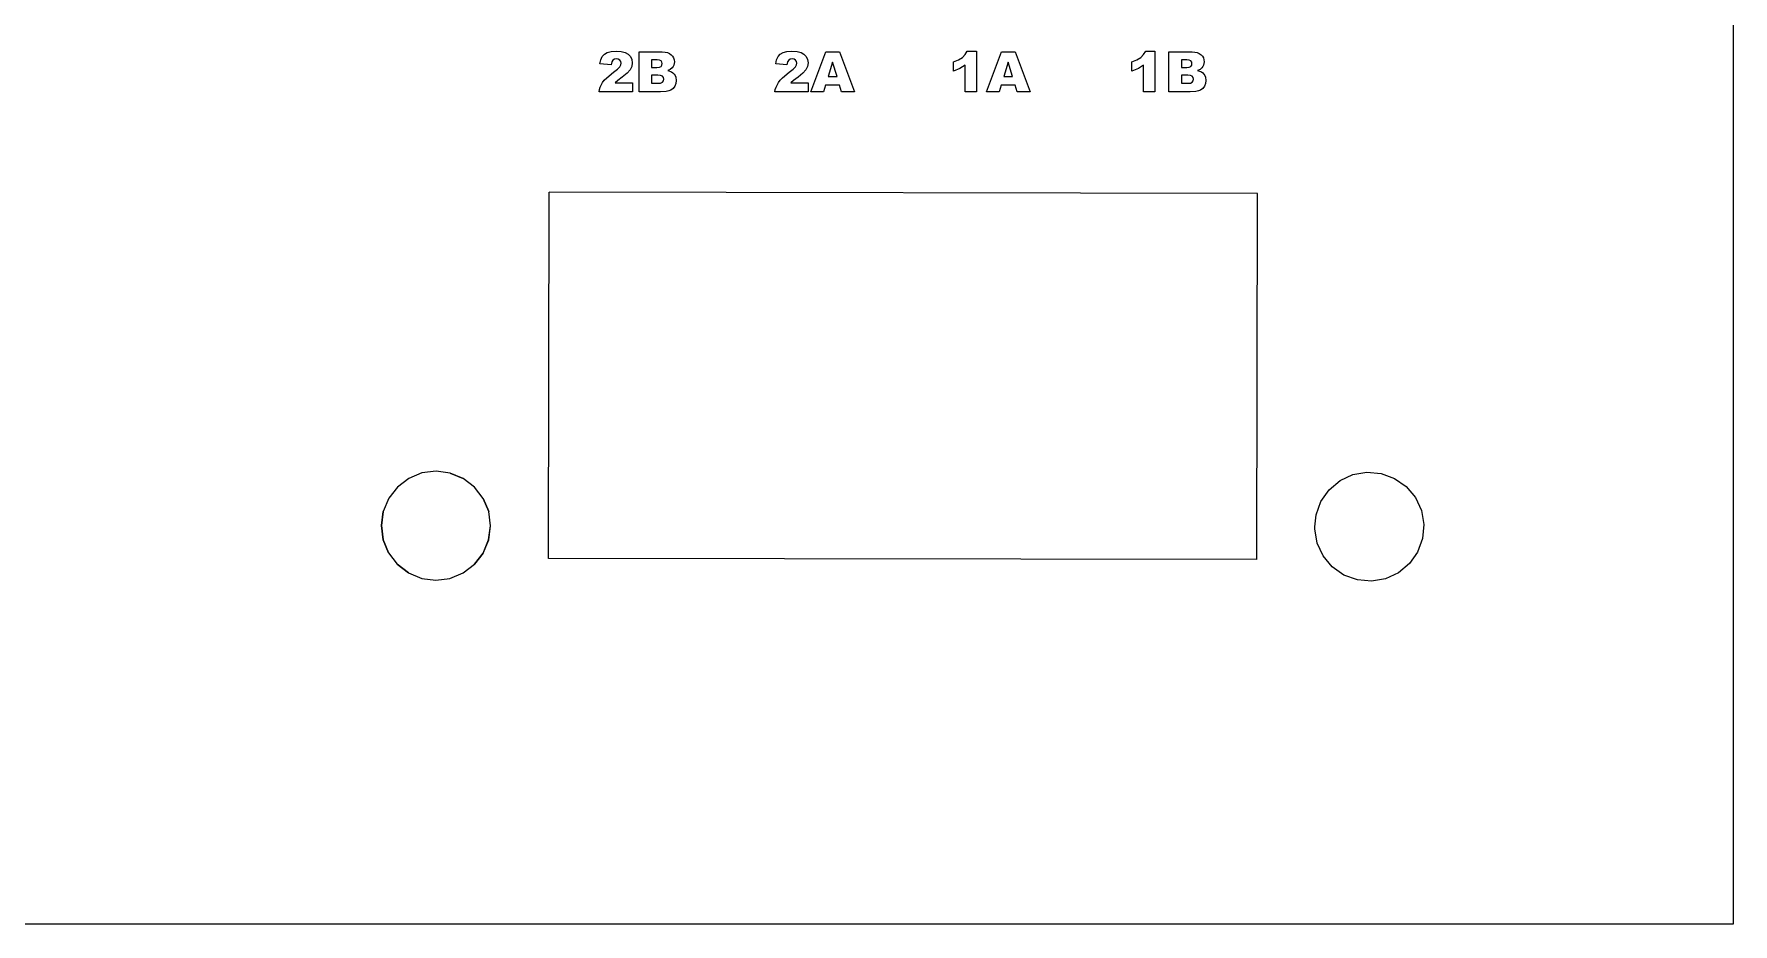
# Model space of a CAD drawing. Header units: metres. Extents: x 0 to 119, y 0 to 54.
# Drawn here: x 65.7 to 119.5, y 0 to 28.2 of the extents above; entities that cross this region are included whole.
import ezdxf

# ---------------------------------------------------------------- set-up
doc = ezdxf.new("R2010")
doc.units = ezdxf.units.M

msp = doc.modelspace()

# ---------------------------------------------------------------- linework, layer by layer
at = {"layer": '1A'}
for p, q in [((94.979, 27.365, 3.175), (95.098, 27.44, 3.175)), ((94.979, 27.365, 3.988), (95.098, 27.44, 3.988)), ((95.098, 27.44, 3.175), (95.187, 27.531, 3.175)), ((95.098, 27.44, 3.988), (95.187, 27.531, 3.988)), ((95.098, 27.44, 3.175), (95.098, 27.44, 3.988)), ((95.187, 27.531, 3.175), (95.254, 27.641, 3.175)), ((95.187, 27.531, 3.988), (95.254, 27.641, 3.988)), ((95.187, 27.531, 3.175), (95.187, 27.531, 3.988)), ((95.254, 27.641, 3.175), (95.546, 27.641, 3.175)), ((95.254, 27.641, 3.988), (95.546, 27.641, 3.988)), ((95.254, 27.641, 3.175), (95.254, 27.641, 3.988)), ((95.546, 27.641, 3.175), (95.546, 26.35, 3.175)), ((95.546, 27.641, 3.988), (95.546, 26.35, 3.988)), ((95.546, 27.641, 3.175), (95.546, 27.641, 3.988)), ((95.86, 26.35, 3.175), (96.337, 27.62, 3.175)), ((95.86, 26.35, 3.988), (96.337, 27.62, 3.988)), ((96.337, 27.62, 3.175), (96.765, 27.62, 3.175)), ((96.337, 27.62, 3.988), (96.765, 27.62, 3.988)), ((96.337, 27.62, 3.175), (96.337, 27.62, 3.988)), ((96.765, 27.62, 3.175), (97.243, 26.35, 3.175)), ((96.765, 27.62, 3.988), (97.243, 26.35, 3.988)), ((96.765, 27.62, 3.175), (96.765, 27.62, 3.988)), ((94.819, 27.301, 3.175), (94.979, 27.365, 3.175)), ((94.819, 27.301, 3.988), (94.979, 27.365, 3.988)), ((94.819, 27.012, 3.175), (94.819, 27.301, 3.175)), ((94.819, 27.012, 3.988), (94.819, 27.301, 3.988)), ((94.819, 27.301, 3.175), (94.819, 27.301, 3.988)), ((95.022, 27.09, 3.175), (94.819, 27.012, 3.175)), ((95.022, 27.09, 3.988), (94.819, 27.012, 3.988)), ((94.819, 27.012, 3.175), (94.819, 27.012, 3.988)), ((94.979, 27.365, 3.175), (94.979, 27.365, 3.988)), ((95.189, 27.196, 3.175), (95.022, 27.09, 3.175)), ((95.189, 27.196, 3.988), (95.022, 27.09, 3.988)), ((95.022, 27.09, 3.175), (95.022, 27.09, 3.988)), ((95.189, 26.35, 3.175), (95.189, 27.196, 3.175)), ((95.189, 26.35, 3.988), (95.189, 27.196, 3.988)), ((95.189, 27.196, 3.175), (95.189, 27.196, 3.988)), ((96.546, 27.291, 3.175), (96.408, 26.834, 3.175)), ((96.546, 27.291, 3.988), (96.408, 26.834, 3.988)), ((96.687, 26.834, 3.175), (96.546, 27.291, 3.175)), ((96.687, 26.834, 3.988), (96.546, 27.291, 3.988)), ((96.546, 27.291, 3.175), (96.546, 27.291, 3.988)), ((95.546, 26.35, 3.175), (95.189, 26.35, 3.175)), ((95.546, 26.35, 3.988), (95.189, 26.35, 3.988)), ((95.189, 26.35, 3.175), (95.189, 26.35, 3.988)), ((95.546, 26.35, 3.175), (95.546, 26.35, 3.988)), ((96.261, 26.35, 3.175), (95.86, 26.35, 3.175)), ((96.261, 26.35, 3.988), (95.86, 26.35, 3.988)), ((95.86, 26.35, 3.175), (95.86, 26.35, 3.988)), ((96.323, 26.559, 3.175), (96.261, 26.35, 3.175)), ((96.323, 26.559, 3.988), (96.261, 26.35, 3.988)), ((96.261, 26.35, 3.175), (96.261, 26.35, 3.988)), ((96.768, 26.559, 3.175), (96.323, 26.559, 3.175)), ((96.768, 26.559, 3.988), (96.323, 26.559, 3.988)), ((96.323, 26.559, 3.175), (96.323, 26.559, 3.988)), ((96.408, 26.834, 3.175), (96.687, 26.834, 3.175)), ((96.408, 26.834, 3.988), (96.687, 26.834, 3.988)), ((96.408, 26.834, 3.175), (96.408, 26.834, 3.988)), ((96.687, 26.834, 3.175), (96.687, 26.834, 3.988)), ((96.832, 26.35, 3.175), (96.768, 26.559, 3.175)), ((96.832, 26.35, 3.988), (96.768, 26.559, 3.988)), ((96.768, 26.559, 3.175), (96.768, 26.559, 3.988)), ((97.243, 26.35, 3.175), (96.832, 26.35, 3.175)), ((97.243, 26.35, 3.988), (96.832, 26.35, 3.988)), ((96.832, 26.35, 3.175), (96.832, 26.35, 3.988)), ((97.243, 26.35, 3.175), (97.243, 26.35, 3.988))]:
    msp.add_line(p, q, dxfattribs=at)
at = {"layer": '1B'}
for p, q in [((100.623, 27.365, 3.175), (100.743, 27.44, 3.175)), ((100.623, 27.365, 3.988), (100.743, 27.44, 3.988)), ((100.743, 27.44, 3.175), (100.831, 27.531, 3.175)), ((100.743, 27.44, 3.988), (100.831, 27.531, 3.988)), ((100.743, 27.44, 3.175), (100.743, 27.44, 3.988)), ((100.831, 27.531, 3.175), (100.899, 27.641, 3.175)), ((100.831, 27.531, 3.988), (100.899, 27.641, 3.988)), ((100.831, 27.531, 3.175), (100.831, 27.531, 3.988)), ((100.899, 27.641, 3.175), (101.19, 27.641, 3.175)), ((100.899, 27.641, 3.988), (101.19, 27.641, 3.988)), ((100.899, 27.641, 3.175), (100.899, 27.641, 3.988)), ((101.19, 27.641, 3.175), (101.19, 26.35, 3.175)), ((101.19, 27.641, 3.988), (101.19, 26.35, 3.988)), ((101.19, 27.641, 3.175), (101.19, 27.641, 3.988)), ((101.632, 27.62, 3.175), (102.367, 27.62, 3.175)), ((101.632, 26.35, 3.175), (101.632, 27.62, 3.175)), ((101.632, 27.62, 3.988), (102.367, 27.62, 3.988)), ((101.632, 26.35, 3.988), (101.632, 27.62, 3.988)), ((101.632, 27.62, 3.175), (101.632, 27.62, 3.988)), ((102.367, 27.62, 3.175), (102.453, 27.614, 3.175)), ((102.367, 27.62, 3.988), (102.453, 27.614, 3.988)), ((102.367, 27.62, 3.175), (102.367, 27.62, 3.988)), ((102.453, 27.614, 3.175), (102.529, 27.597, 3.175)), ((102.453, 27.614, 3.988), (102.529, 27.597, 3.988)), ((102.453, 27.614, 3.175), (102.453, 27.614, 3.988)), ((102.529, 27.597, 3.175), (102.594, 27.569, 3.175)), ((102.529, 27.597, 3.988), (102.594, 27.569, 3.988)), ((102.529, 27.597, 3.175), (102.529, 27.597, 3.988)), ((102.594, 27.569, 3.175), (102.649, 27.529, 3.175)), ((102.594, 27.569, 3.988), (102.649, 27.529, 3.988)), ((102.594, 27.569, 3.175), (102.594, 27.569, 3.988)), ((102.649, 27.529, 3.175), (102.692, 27.481, 3.175)), ((102.649, 27.529, 3.988), (102.692, 27.481, 3.988)), ((102.649, 27.529, 3.175), (102.649, 27.529, 3.988)), ((102.692, 27.481, 3.175), (102.723, 27.427, 3.175)), ((102.692, 27.481, 3.988), (102.723, 27.427, 3.988)), ((102.692, 27.481, 3.175), (102.692, 27.481, 3.988)), ((102.723, 27.427, 3.175), (102.741, 27.368, 3.175)), ((102.723, 27.427, 3.988), (102.741, 27.368, 3.988)), ((102.723, 27.427, 3.175), (102.723, 27.427, 3.988)), ((100.463, 27.301, 3.175), (100.623, 27.365, 3.175)), ((100.463, 27.301, 3.988), (100.623, 27.365, 3.988)), ((100.463, 27.012, 3.175), (100.463, 27.301, 3.175)), ((100.463, 27.012, 3.988), (100.463, 27.301, 3.988)), ((100.463, 27.301, 3.175), (100.463, 27.301, 3.988)), ((100.666, 27.09, 3.175), (100.463, 27.012, 3.175)), ((100.666, 27.09, 3.988), (100.463, 27.012, 3.988)), ((100.463, 27.012, 3.175), (100.463, 27.012, 3.988)), ((100.623, 27.365, 3.175), (100.623, 27.365, 3.988)), ((100.834, 27.196, 3.175), (100.666, 27.09, 3.175)), ((100.834, 27.196, 3.988), (100.666, 27.09, 3.988)), ((100.666, 27.09, 3.175), (100.666, 27.09, 3.988)), ((100.834, 26.35, 3.175), (100.834, 27.196, 3.175)), ((100.834, 26.35, 3.988), (100.834, 27.196, 3.988)), ((100.834, 27.196, 3.175), (100.834, 27.196, 3.988)), ((102.201, 27.362, 3.175), (102.028, 27.362, 3.175)), ((102.028, 27.362, 3.175), (102.028, 27.122, 3.175)), ((102.201, 27.362, 3.988), (102.028, 27.362, 3.988)), ((102.028, 27.362, 3.988), (102.028, 27.122, 3.988)), ((102.028, 27.362, 3.175), (102.028, 27.362, 3.988)), ((102.028, 27.122, 3.175), (102.199, 27.122, 3.175)), ((102.028, 27.122, 3.988), (102.199, 27.122, 3.988)), ((102.028, 27.122, 3.175), (102.028, 27.122, 3.988)), ((102.227, 26.88, 3.175), (102.028, 26.88, 3.175)), ((102.028, 26.88, 3.175), (102.028, 26.623, 3.175)), ((102.227, 26.88, 3.988), (102.028, 26.88, 3.988)), ((102.028, 26.88, 3.988), (102.028, 26.623, 3.988)), ((102.028, 26.88, 3.175), (102.028, 26.88, 3.988)), ((102.199, 27.122, 3.175), (102.277, 27.13, 3.175)), ((102.199, 27.122, 3.988), (102.277, 27.13, 3.988)), ((102.199, 27.122, 3.175), (102.199, 27.122, 3.988)), ((102.277, 27.355, 3.175), (102.201, 27.362, 3.175)), ((102.277, 27.355, 3.988), (102.201, 27.362, 3.988)), ((102.201, 27.362, 3.175), (102.201, 27.362, 3.988)), ((102.315, 26.871, 3.175), (102.227, 26.88, 3.175)), ((102.315, 26.871, 3.988), (102.227, 26.88, 3.988)), ((102.227, 26.88, 3.175), (102.227, 26.88, 3.988)), ((102.327, 27.331, 3.175), (102.277, 27.355, 3.175)), ((102.327, 27.331, 3.988), (102.277, 27.355, 3.988)), ((102.277, 27.355, 3.175), (102.277, 27.355, 3.988)), ((102.277, 27.13, 3.175), (102.327, 27.153, 3.175)), ((102.277, 27.13, 3.988), (102.327, 27.153, 3.988)), ((102.277, 27.13, 3.175), (102.277, 27.13, 3.988)), ((102.354, 27.294, 3.175), (102.327, 27.331, 3.175)), ((102.354, 27.294, 3.988), (102.327, 27.331, 3.988)), ((102.327, 27.331, 3.175), (102.327, 27.331, 3.988)), ((102.327, 27.153, 3.175), (102.354, 27.192, 3.175)), ((102.327, 27.153, 3.988), (102.354, 27.192, 3.988)), ((102.327, 27.153, 3.175), (102.327, 27.153, 3.988)), ((102.363, 27.245, 3.175), (102.354, 27.294, 3.175)), ((102.363, 27.245, 3.988), (102.354, 27.294, 3.988)), ((102.354, 27.294, 3.175), (102.354, 27.294, 3.988)), ((102.354, 27.192, 3.175), (102.363, 27.245, 3.175)), ((102.354, 27.192, 3.988), (102.363, 27.245, 3.988)), ((102.354, 27.192, 3.175), (102.354, 27.192, 3.988)), ((102.363, 27.245, 3.175), (102.363, 27.245, 3.988)), ((102.619, 27.062, 3.175), (102.54, 27.025, 3.175)), ((102.619, 27.062, 3.988), (102.54, 27.025, 3.988)), ((102.54, 27.025, 3.175), (102.659, 26.981, 3.175)), ((102.54, 27.025, 3.988), (102.659, 26.981, 3.988)), ((102.54, 27.025, 3.175), (102.54, 27.025, 3.988)), ((102.677, 27.11, 3.175), (102.619, 27.062, 3.175)), ((102.677, 27.11, 3.988), (102.619, 27.062, 3.988)), ((102.619, 27.062, 3.175), (102.619, 27.062, 3.988)), ((102.659, 26.981, 3.175), (102.705, 26.95, 3.175)), ((102.659, 26.981, 3.988), (102.705, 26.95, 3.988)), ((102.659, 26.981, 3.175), (102.659, 26.981, 3.988)), ((102.708, 27.153, 3.175), (102.677, 27.11, 3.175)), ((102.708, 27.153, 3.988), (102.677, 27.11, 3.988)), ((102.677, 27.11, 3.175), (102.677, 27.11, 3.988)), ((102.705, 26.95, 3.175), (102.742, 26.912, 3.175)), ((102.705, 26.95, 3.988), (102.742, 26.912, 3.988)), ((102.705, 26.95, 3.175), (102.705, 26.95, 3.988)), ((102.73, 27.199, 3.175), (102.708, 27.153, 3.175)), ((102.73, 27.199, 3.988), (102.708, 27.153, 3.988)), ((102.708, 27.153, 3.175), (102.708, 27.153, 3.988)), ((102.747, 27.304, 3.175), (102.73, 27.199, 3.175)), ((102.747, 27.304, 3.988), (102.73, 27.199, 3.988)), ((102.73, 27.199, 3.175), (102.73, 27.199, 3.988)), ((102.741, 27.368, 3.175), (102.747, 27.304, 3.175)), ((102.741, 27.368, 3.988), (102.747, 27.304, 3.988)), ((102.741, 27.368, 3.175), (102.741, 27.368, 3.988)), ((102.742, 26.912, 3.175), (102.77, 26.87, 3.175)), ((102.742, 26.912, 3.988), (102.77, 26.87, 3.988)), ((102.742, 26.912, 3.175), (102.742, 26.912, 3.988)), ((102.747, 27.304, 3.175), (102.747, 27.304, 3.988)), ((101.19, 26.35, 3.175), (100.834, 26.35, 3.175)), ((101.19, 26.35, 3.988), (100.834, 26.35, 3.988)), ((100.834, 26.35, 3.175), (100.834, 26.35, 3.988)), ((101.19, 26.35, 3.175), (101.19, 26.35, 3.988)), ((102.31, 26.35, 3.175), (101.632, 26.35, 3.175)), ((102.31, 26.35, 3.988), (101.632, 26.35, 3.988)), ((101.632, 26.35, 3.175), (101.632, 26.35, 3.988)), ((102.028, 26.623, 3.175), (102.228, 26.623, 3.175)), ((102.028, 26.623, 3.988), (102.228, 26.623, 3.988)), ((102.028, 26.623, 3.175), (102.028, 26.623, 3.988)), ((102.228, 26.623, 3.175), (102.315, 26.632, 3.175)), ((102.228, 26.623, 3.988), (102.315, 26.632, 3.988)), ((102.228, 26.623, 3.175), (102.228, 26.623, 3.988)), ((102.486, 26.367, 3.175), (102.31, 26.35, 3.175)), ((102.486, 26.367, 3.988), (102.31, 26.35, 3.988)), ((102.31, 26.35, 3.175), (102.31, 26.35, 3.988)), ((102.372, 26.846, 3.175), (102.315, 26.871, 3.175)), ((102.372, 26.846, 3.988), (102.315, 26.871, 3.988)), ((102.315, 26.871, 3.175), (102.315, 26.871, 3.988)), ((102.315, 26.632, 3.175), (102.371, 26.659, 3.175)), ((102.315, 26.632, 3.988), (102.371, 26.659, 3.988)), ((102.315, 26.632, 3.175), (102.315, 26.632, 3.988)), ((102.371, 26.659, 3.175), (102.402, 26.701, 3.175)), ((102.371, 26.659, 3.988), (102.402, 26.701, 3.988)), ((102.371, 26.659, 3.175), (102.371, 26.659, 3.988)), ((102.403, 26.806, 3.175), (102.372, 26.846, 3.175)), ((102.403, 26.806, 3.988), (102.372, 26.846, 3.988)), ((102.372, 26.846, 3.175), (102.372, 26.846, 3.988)), ((102.402, 26.701, 3.175), (102.413, 26.755, 3.175)), ((102.402, 26.701, 3.988), (102.413, 26.755, 3.988)), ((102.402, 26.701, 3.175), (102.402, 26.701, 3.988)), ((102.413, 26.755, 3.175), (102.403, 26.806, 3.175)), ((102.413, 26.755, 3.988), (102.403, 26.806, 3.988)), ((102.403, 26.806, 3.175), (102.403, 26.806, 3.988)), ((102.413, 26.755, 3.175), (102.413, 26.755, 3.988)), ((102.573, 26.384, 3.175), (102.486, 26.367, 3.175)), ((102.573, 26.384, 3.988), (102.486, 26.367, 3.988)), ((102.486, 26.367, 3.175), (102.486, 26.367, 3.988)), ((102.635, 26.409, 3.175), (102.573, 26.384, 3.175)), ((102.635, 26.409, 3.988), (102.573, 26.384, 3.988)), ((102.573, 26.384, 3.175), (102.573, 26.384, 3.988)), ((102.706, 26.463, 3.175), (102.635, 26.409, 3.175)), ((102.706, 26.463, 3.988), (102.635, 26.409, 3.988)), ((102.635, 26.409, 3.175), (102.635, 26.409, 3.988)), ((102.76, 26.533, 3.175), (102.706, 26.463, 3.175)), ((102.76, 26.533, 3.988), (102.706, 26.463, 3.988)), ((102.706, 26.463, 3.175), (102.706, 26.463, 3.988)), ((102.795, 26.617, 3.175), (102.76, 26.533, 3.175)), ((102.795, 26.617, 3.988), (102.76, 26.533, 3.988)), ((102.76, 26.533, 3.175), (102.76, 26.533, 3.988)), ((102.77, 26.87, 3.175), (102.79, 26.822, 3.175)), ((102.77, 26.87, 3.988), (102.79, 26.822, 3.988)), ((102.77, 26.87, 3.175), (102.77, 26.87, 3.988)), ((102.79, 26.822, 3.175), (102.806, 26.711, 3.175)), ((102.79, 26.822, 3.988), (102.806, 26.711, 3.988)), ((102.79, 26.822, 3.175), (102.79, 26.822, 3.988)), ((102.806, 26.711, 3.175), (102.795, 26.617, 3.175)), ((102.806, 26.711, 3.988), (102.795, 26.617, 3.988)), ((102.795, 26.617, 3.175), (102.795, 26.617, 3.988)), ((102.806, 26.711, 3.175), (102.806, 26.711, 3.988))]:
    msp.add_line(p, q, dxfattribs=at)
at = {"layer": '2A'}
for p, q in [((89.221, 27.369, 3.175), (89.268, 27.469, 3.175)), ((89.221, 27.369, 3.988), (89.268, 27.469, 3.988)), ((89.268, 27.469, 3.175), (89.335, 27.542, 3.175)), ((89.268, 27.469, 3.988), (89.335, 27.542, 3.988)), ((89.268, 27.469, 3.175), (89.268, 27.469, 3.988)), ((89.335, 27.542, 3.175), (89.424, 27.597, 3.175)), ((89.335, 27.542, 3.988), (89.424, 27.597, 3.988)), ((89.335, 27.542, 3.175), (89.335, 27.542, 3.988)), ((89.424, 27.597, 3.175), (89.545, 27.63, 3.175)), ((89.424, 27.597, 3.988), (89.545, 27.63, 3.988)), ((89.424, 27.597, 3.175), (89.424, 27.597, 3.988)), ((89.545, 27.63, 3.175), (89.704, 27.641, 3.175)), ((89.545, 27.63, 3.988), (89.704, 27.641, 3.988)), ((89.545, 27.63, 3.175), (89.545, 27.63, 3.988)), ((89.704, 27.641, 3.175), (89.869, 27.631, 3.175)), ((89.704, 27.641, 3.988), (89.869, 27.631, 3.988)), ((89.704, 27.641, 3.175), (89.704, 27.641, 3.988)), ((89.869, 27.631, 3.175), (89.994, 27.599, 3.175)), ((89.869, 27.631, 3.988), (89.994, 27.599, 3.988)), ((89.869, 27.631, 3.175), (89.869, 27.631, 3.988)), ((89.994, 27.599, 3.175), (90.086, 27.545, 3.175)), ((89.994, 27.599, 3.988), (90.086, 27.545, 3.988)), ((89.994, 27.599, 3.175), (89.994, 27.599, 3.988)), ((90.086, 27.545, 3.175), (90.156, 27.469, 3.175)), ((90.086, 27.545, 3.988), (90.156, 27.469, 3.988)), ((90.086, 27.545, 3.175), (90.086, 27.545, 3.988)), ((90.156, 27.469, 3.175), (90.201, 27.375, 3.175)), ((90.156, 27.469, 3.988), (90.201, 27.375, 3.988)), ((90.156, 27.469, 3.175), (90.156, 27.469, 3.988)), ((90.305, 26.35, 3.175), (90.782, 27.62, 3.175)), ((90.305, 26.35, 3.988), (90.782, 27.62, 3.988)), ((90.782, 27.62, 3.175), (91.21, 27.62, 3.175)), ((90.782, 27.62, 3.988), (91.21, 27.62, 3.988)), ((90.782, 27.62, 3.175), (90.782, 27.62, 3.988)), ((91.21, 27.62, 3.175), (91.688, 26.35, 3.175)), ((91.21, 27.62, 3.988), (91.688, 26.35, 3.988)), ((91.21, 27.62, 3.175), (91.21, 27.62, 3.988)), ((89.192, 27.236, 3.175), (89.221, 27.369, 3.175)), ((89.192, 27.236, 3.988), (89.221, 27.369, 3.988)), ((89.545, 27.207, 3.175), (89.192, 27.236, 3.175)), ((89.545, 27.207, 3.988), (89.192, 27.236, 3.988)), ((89.192, 27.236, 3.175), (89.192, 27.236, 3.988)), ((89.221, 27.369, 3.175), (89.221, 27.369, 3.988)), ((89.409, 26.795, 3.175), (89.622, 26.971, 3.175)), ((89.409, 26.795, 3.988), (89.622, 26.971, 3.988)), ((89.567, 27.299, 3.175), (89.545, 27.207, 3.175)), ((89.567, 27.299, 3.988), (89.545, 27.207, 3.988)), ((89.545, 27.207, 3.175), (89.545, 27.207, 3.988)), ((89.603, 27.357, 3.175), (89.567, 27.299, 3.175)), ((89.603, 27.357, 3.988), (89.567, 27.299, 3.988)), ((89.567, 27.299, 3.175), (89.567, 27.299, 3.988)), ((89.652, 27.389, 3.175), (89.603, 27.357, 3.175)), ((89.652, 27.389, 3.988), (89.603, 27.357, 3.988)), ((89.603, 27.357, 3.175), (89.603, 27.357, 3.988)), ((89.622, 26.971, 3.175), (89.749, 27.072, 3.175)), ((89.622, 26.971, 3.988), (89.749, 27.072, 3.988)), ((89.622, 26.971, 3.175), (89.622, 26.971, 3.988)), ((89.713, 27.4, 3.175), (89.652, 27.389, 3.175)), ((89.713, 27.4, 3.988), (89.652, 27.389, 3.988)), ((89.652, 27.389, 3.175), (89.652, 27.389, 3.988)), ((89.773, 27.389, 3.175), (89.713, 27.4, 3.175)), ((89.773, 27.389, 3.988), (89.713, 27.4, 3.988)), ((89.713, 27.4, 3.175), (89.713, 27.4, 3.988)), ((89.749, 27.072, 3.175), (89.821, 27.146, 3.175)), ((89.749, 27.072, 3.988), (89.821, 27.146, 3.988)), ((89.749, 27.072, 3.175), (89.749, 27.072, 3.988)), ((89.821, 27.359, 3.175), (89.773, 27.389, 3.175)), ((89.821, 27.359, 3.988), (89.773, 27.389, 3.988)), ((89.773, 27.389, 3.175), (89.773, 27.389, 3.988)), ((89.853, 27.313, 3.175), (89.821, 27.359, 3.175)), ((89.853, 27.313, 3.988), (89.821, 27.359, 3.988)), ((89.821, 27.359, 3.175), (89.821, 27.359, 3.988)), ((89.821, 27.146, 3.175), (89.853, 27.204, 3.175)), ((89.821, 27.146, 3.988), (89.853, 27.204, 3.988)), ((89.821, 27.146, 3.175), (89.821, 27.146, 3.988)), ((89.864, 27.259, 3.175), (89.853, 27.313, 3.175)), ((89.864, 27.259, 3.988), (89.853, 27.313, 3.988)), ((89.853, 27.313, 3.175), (89.853, 27.313, 3.988)), ((89.853, 27.204, 3.175), (89.864, 27.259, 3.175)), ((89.853, 27.204, 3.988), (89.864, 27.259, 3.988)), ((89.853, 27.204, 3.175), (89.853, 27.204, 3.988)), ((89.864, 27.259, 3.175), (89.864, 27.259, 3.988)), ((90.052, 26.939, 3.175), (89.9, 26.818, 3.175)), ((90.052, 26.939, 3.988), (89.9, 26.818, 3.988)), ((90.148, 27.05, 3.175), (90.052, 26.939, 3.175)), ((90.148, 27.05, 3.988), (90.052, 26.939, 3.988)), ((90.052, 26.939, 3.175), (90.052, 26.939, 3.988)), ((90.199, 27.158, 3.175), (90.148, 27.05, 3.175)), ((90.199, 27.158, 3.988), (90.148, 27.05, 3.988)), ((90.148, 27.05, 3.175), (90.148, 27.05, 3.988)), ((90.216, 27.272, 3.175), (90.199, 27.158, 3.175)), ((90.216, 27.272, 3.988), (90.199, 27.158, 3.988)), ((90.199, 27.158, 3.175), (90.199, 27.158, 3.988)), ((90.201, 27.375, 3.175), (90.216, 27.272, 3.175)), ((90.201, 27.375, 3.988), (90.216, 27.272, 3.988)), ((90.201, 27.375, 3.175), (90.201, 27.375, 3.988)), ((90.216, 27.272, 3.175), (90.216, 27.272, 3.988)), ((90.992, 27.291, 3.175), (90.853, 26.834, 3.175)), ((90.992, 27.291, 3.988), (90.853, 26.834, 3.988)), ((91.132, 26.834, 3.175), (90.992, 27.291, 3.175)), ((91.132, 26.834, 3.988), (90.992, 27.291, 3.988)), ((90.992, 27.291, 3.175), (90.992, 27.291, 3.988)), ((89.166, 26.35, 3.175), (89.18, 26.427, 3.175)), ((89.166, 26.35, 3.988), (89.18, 26.427, 3.988)), ((90.224, 26.35, 3.175), (89.166, 26.35, 3.175)), ((90.224, 26.35, 3.988), (89.166, 26.35, 3.988)), ((89.166, 26.35, 3.175), (89.166, 26.35, 3.988)), ((89.18, 26.427, 3.175), (89.203, 26.502, 3.175)), ((89.18, 26.427, 3.988), (89.203, 26.502, 3.988)), ((89.18, 26.427, 3.175), (89.18, 26.427, 3.988)), ((89.203, 26.502, 3.175), (89.276, 26.645, 3.175)), ((89.203, 26.502, 3.988), (89.276, 26.645, 3.988)), ((89.203, 26.502, 3.175), (89.203, 26.502, 3.988)), ((89.276, 26.645, 3.175), (89.332, 26.717, 3.175)), ((89.276, 26.645, 3.988), (89.332, 26.717, 3.988)), ((89.276, 26.645, 3.175), (89.276, 26.645, 3.988)), ((89.332, 26.717, 3.175), (89.409, 26.795, 3.175)), ((89.332, 26.717, 3.988), (89.409, 26.795, 3.988)), ((89.332, 26.717, 3.175), (89.332, 26.717, 3.988)), ((89.409, 26.795, 3.175), (89.409, 26.795, 3.988)), ((89.758, 26.714, 3.175), (89.673, 26.637, 3.175)), ((89.758, 26.714, 3.988), (89.673, 26.637, 3.988)), ((89.673, 26.637, 3.175), (90.224, 26.637, 3.175)), ((89.673, 26.637, 3.988), (90.224, 26.637, 3.988)), ((89.673, 26.637, 3.175), (89.673, 26.637, 3.988)), ((89.9, 26.818, 3.175), (89.758, 26.714, 3.175)), ((89.9, 26.818, 3.988), (89.758, 26.714, 3.988)), ((89.758, 26.714, 3.175), (89.758, 26.714, 3.988)), ((89.9, 26.818, 3.175), (89.9, 26.818, 3.988)), ((90.224, 26.637, 3.175), (90.224, 26.35, 3.175)), ((90.224, 26.637, 3.988), (90.224, 26.35, 3.988)), ((90.224, 26.637, 3.175), (90.224, 26.637, 3.988)), ((90.224, 26.35, 3.175), (90.224, 26.35, 3.988)), ((90.706, 26.35, 3.175), (90.305, 26.35, 3.175)), ((90.706, 26.35, 3.988), (90.305, 26.35, 3.988)), ((90.305, 26.35, 3.175), (90.305, 26.35, 3.988)), ((90.768, 26.559, 3.175), (90.706, 26.35, 3.175)), ((90.768, 26.559, 3.988), (90.706, 26.35, 3.988)), ((90.706, 26.35, 3.175), (90.706, 26.35, 3.988)), ((91.213, 26.559, 3.175), (90.768, 26.559, 3.175)), ((91.213, 26.559, 3.988), (90.768, 26.559, 3.988)), ((90.768, 26.559, 3.175), (90.768, 26.559, 3.988)), ((90.853, 26.834, 3.175), (91.132, 26.834, 3.175)), ((90.853, 26.834, 3.988), (91.132, 26.834, 3.988)), ((90.853, 26.834, 3.175), (90.853, 26.834, 3.988)), ((91.132, 26.834, 3.175), (91.132, 26.834, 3.988)), ((91.277, 26.35, 3.175), (91.213, 26.559, 3.175)), ((91.277, 26.35, 3.988), (91.213, 26.559, 3.988)), ((91.213, 26.559, 3.175), (91.213, 26.559, 3.988)), ((91.688, 26.35, 3.175), (91.277, 26.35, 3.175)), ((91.688, 26.35, 3.988), (91.277, 26.35, 3.988)), ((91.277, 26.35, 3.175), (91.277, 26.35, 3.988)), ((91.688, 26.35, 3.175), (91.688, 26.35, 3.988))]:
    msp.add_line(p, q, dxfattribs=at)
at = {"layer": '2B'}
for p, q in [((83.658, 27.369, 3.175), (83.704, 27.469, 3.175)), ((83.658, 27.369, 3.988), (83.704, 27.469, 3.988)), ((83.704, 27.469, 3.175), (83.771, 27.542, 3.175)), ((83.704, 27.469, 3.988), (83.771, 27.542, 3.988)), ((83.704, 27.469, 3.175), (83.704, 27.469, 3.988)), ((83.771, 27.542, 3.175), (83.861, 27.597, 3.175)), ((83.771, 27.542, 3.988), (83.861, 27.597, 3.988)), ((83.771, 27.542, 3.175), (83.771, 27.542, 3.988)), ((83.861, 27.597, 3.175), (83.981, 27.63, 3.175)), ((83.861, 27.597, 3.988), (83.981, 27.63, 3.988)), ((83.861, 27.597, 3.175), (83.861, 27.597, 3.988)), ((83.981, 27.63, 3.175), (84.14, 27.641, 3.175)), ((83.981, 27.63, 3.988), (84.14, 27.641, 3.988)), ((83.981, 27.63, 3.175), (83.981, 27.63, 3.988)), ((84.14, 27.641, 3.175), (84.306, 27.631, 3.175)), ((84.14, 27.641, 3.988), (84.306, 27.631, 3.988)), ((84.14, 27.641, 3.175), (84.14, 27.641, 3.988)), ((84.306, 27.631, 3.175), (84.43, 27.599, 3.175)), ((84.306, 27.631, 3.988), (84.43, 27.599, 3.988)), ((84.306, 27.631, 3.175), (84.306, 27.631, 3.988)), ((84.43, 27.599, 3.175), (84.522, 27.545, 3.175)), ((84.43, 27.599, 3.988), (84.522, 27.545, 3.988)), ((84.43, 27.599, 3.175), (84.43, 27.599, 3.988)), ((84.522, 27.545, 3.175), (84.593, 27.469, 3.175)), ((84.522, 27.545, 3.988), (84.593, 27.469, 3.988)), ((84.522, 27.545, 3.175), (84.522, 27.545, 3.988)), ((84.593, 27.469, 3.175), (84.637, 27.375, 3.175)), ((84.593, 27.469, 3.988), (84.637, 27.375, 3.988)), ((84.593, 27.469, 3.175), (84.593, 27.469, 3.988)), ((84.87, 27.62, 3.175), (85.604, 27.62, 3.175)), ((84.87, 26.35, 3.175), (84.87, 27.62, 3.175)), ((84.87, 27.62, 3.988), (85.604, 27.62, 3.988)), ((84.87, 26.35, 3.988), (84.87, 27.62, 3.988)), ((84.87, 27.62, 3.175), (84.87, 27.62, 3.988)), ((85.604, 27.62, 3.175), (85.691, 27.614, 3.175)), ((85.604, 27.62, 3.988), (85.691, 27.614, 3.988)), ((85.604, 27.62, 3.175), (85.604, 27.62, 3.988)), ((85.691, 27.614, 3.175), (85.767, 27.597, 3.175)), ((85.691, 27.614, 3.988), (85.767, 27.597, 3.988)), ((85.691, 27.614, 3.175), (85.691, 27.614, 3.988)), ((85.767, 27.597, 3.175), (85.832, 27.569, 3.175)), ((85.767, 27.597, 3.988), (85.832, 27.569, 3.988)), ((85.767, 27.597, 3.175), (85.767, 27.597, 3.988)), ((85.832, 27.569, 3.175), (85.886, 27.529, 3.175)), ((85.832, 27.569, 3.988), (85.886, 27.529, 3.988)), ((85.832, 27.569, 3.175), (85.832, 27.569, 3.988)), ((85.886, 27.529, 3.175), (85.929, 27.481, 3.175)), ((85.886, 27.529, 3.988), (85.929, 27.481, 3.988)), ((85.886, 27.529, 3.175), (85.886, 27.529, 3.988)), ((85.929, 27.481, 3.175), (85.96, 27.427, 3.175)), ((85.929, 27.481, 3.988), (85.96, 27.427, 3.988)), ((85.929, 27.481, 3.175), (85.929, 27.481, 3.988)), ((85.96, 27.427, 3.175), (85.978, 27.368, 3.175)), ((85.96, 27.427, 3.988), (85.978, 27.368, 3.988)), ((85.96, 27.427, 3.175), (85.96, 27.427, 3.988)), ((83.628, 27.236, 3.175), (83.658, 27.369, 3.175)), ((83.628, 27.236, 3.988), (83.658, 27.369, 3.988)), ((83.982, 27.207, 3.175), (83.628, 27.236, 3.175)), ((83.982, 27.207, 3.988), (83.628, 27.236, 3.988)), ((83.628, 27.236, 3.175), (83.628, 27.236, 3.988)), ((83.658, 27.369, 3.175), (83.658, 27.369, 3.988)), ((83.845, 26.795, 3.175), (84.059, 26.971, 3.175)), ((83.845, 26.795, 3.988), (84.059, 26.971, 3.988)), ((84.003, 27.299, 3.175), (83.982, 27.207, 3.175)), ((84.003, 27.299, 3.988), (83.982, 27.207, 3.988)), ((83.982, 27.207, 3.175), (83.982, 27.207, 3.988)), ((84.039, 27.357, 3.175), (84.003, 27.299, 3.175)), ((84.039, 27.357, 3.988), (84.003, 27.299, 3.988)), ((84.003, 27.299, 3.175), (84.003, 27.299, 3.988)), ((84.088, 27.389, 3.175), (84.039, 27.357, 3.175)), ((84.088, 27.389, 3.988), (84.039, 27.357, 3.988)), ((84.039, 27.357, 3.175), (84.039, 27.357, 3.988)), ((84.059, 26.971, 3.175), (84.186, 27.072, 3.175)), ((84.059, 26.971, 3.988), (84.186, 27.072, 3.988)), ((84.059, 26.971, 3.175), (84.059, 26.971, 3.988)), ((84.15, 27.4, 3.175), (84.088, 27.389, 3.175)), ((84.15, 27.4, 3.988), (84.088, 27.389, 3.988)), ((84.088, 27.389, 3.175), (84.088, 27.389, 3.988)), ((84.209, 27.389, 3.175), (84.15, 27.4, 3.175)), ((84.209, 27.389, 3.988), (84.15, 27.4, 3.988)), ((84.15, 27.4, 3.175), (84.15, 27.4, 3.988)), ((84.186, 27.072, 3.175), (84.257, 27.146, 3.175)), ((84.186, 27.072, 3.988), (84.257, 27.146, 3.988)), ((84.186, 27.072, 3.175), (84.186, 27.072, 3.988)), ((84.258, 27.359, 3.175), (84.209, 27.389, 3.175)), ((84.258, 27.359, 3.988), (84.209, 27.389, 3.988)), ((84.209, 27.389, 3.175), (84.209, 27.389, 3.988)), ((84.257, 27.146, 3.175), (84.29, 27.204, 3.175)), ((84.257, 27.146, 3.988), (84.29, 27.204, 3.988)), ((84.257, 27.146, 3.175), (84.257, 27.146, 3.988)), ((84.29, 27.313, 3.175), (84.258, 27.359, 3.175)), ((84.29, 27.313, 3.988), (84.258, 27.359, 3.988)), ((84.258, 27.359, 3.175), (84.258, 27.359, 3.988)), ((84.3, 27.259, 3.175), (84.29, 27.313, 3.175)), ((84.3, 27.259, 3.988), (84.29, 27.313, 3.988)), ((84.29, 27.313, 3.175), (84.29, 27.313, 3.988)), ((84.29, 27.204, 3.175), (84.3, 27.259, 3.175)), ((84.29, 27.204, 3.988), (84.3, 27.259, 3.988)), ((84.29, 27.204, 3.175), (84.29, 27.204, 3.988)), ((84.3, 27.259, 3.175), (84.3, 27.259, 3.988)), ((84.488, 26.939, 3.175), (84.337, 26.818, 3.175)), ((84.488, 26.939, 3.988), (84.337, 26.818, 3.988)), ((84.584, 27.05, 3.175), (84.488, 26.939, 3.175)), ((84.584, 27.05, 3.988), (84.488, 26.939, 3.988)), ((84.488, 26.939, 3.175), (84.488, 26.939, 3.988)), ((84.635, 27.158, 3.175), (84.584, 27.05, 3.175)), ((84.635, 27.158, 3.988), (84.584, 27.05, 3.988)), ((84.584, 27.05, 3.175), (84.584, 27.05, 3.988)), ((84.652, 27.272, 3.175), (84.635, 27.158, 3.175)), ((84.652, 27.272, 3.988), (84.635, 27.158, 3.988)), ((84.635, 27.158, 3.175), (84.635, 27.158, 3.988)), ((84.637, 27.375, 3.175), (84.652, 27.272, 3.175)), ((84.637, 27.375, 3.988), (84.652, 27.272, 3.988)), ((84.637, 27.375, 3.175), (84.637, 27.375, 3.988)), ((84.652, 27.272, 3.175), (84.652, 27.272, 3.988)), ((85.439, 27.362, 3.175), (85.266, 27.362, 3.175)), ((85.266, 27.362, 3.175), (85.266, 27.122, 3.175)), ((85.439, 27.362, 3.988), (85.266, 27.362, 3.988)), ((85.266, 27.362, 3.988), (85.266, 27.122, 3.988)), ((85.266, 27.362, 3.175), (85.266, 27.362, 3.988)), ((85.266, 27.122, 3.175), (85.436, 27.122, 3.175)), ((85.266, 27.122, 3.988), (85.436, 27.122, 3.988)), ((85.266, 27.122, 3.175), (85.266, 27.122, 3.988)), ((85.465, 26.88, 3.175), (85.266, 26.88, 3.175)), ((85.266, 26.88, 3.175), (85.266, 26.623, 3.175)), ((85.465, 26.88, 3.988), (85.266, 26.88, 3.988)), ((85.266, 26.88, 3.988), (85.266, 26.623, 3.988)), ((85.266, 26.88, 3.175), (85.266, 26.88, 3.988)), ((85.436, 27.122, 3.175), (85.514, 27.13, 3.175)), ((85.436, 27.122, 3.988), (85.514, 27.13, 3.988)), ((85.436, 27.122, 3.175), (85.436, 27.122, 3.988)), ((85.515, 27.355, 3.175), (85.439, 27.362, 3.175)), ((85.515, 27.355, 3.988), (85.439, 27.362, 3.988)), ((85.439, 27.362, 3.175), (85.439, 27.362, 3.988)), ((85.552, 26.871, 3.175), (85.465, 26.88, 3.175)), ((85.552, 26.871, 3.988), (85.465, 26.88, 3.988)), ((85.465, 26.88, 3.175), (85.465, 26.88, 3.988)), ((85.514, 27.13, 3.175), (85.564, 27.153, 3.175)), ((85.514, 27.13, 3.988), (85.564, 27.153, 3.988)), ((85.514, 27.13, 3.175), (85.514, 27.13, 3.988)), ((85.564, 27.331, 3.175), (85.515, 27.355, 3.175)), ((85.564, 27.331, 3.988), (85.515, 27.355, 3.988)), ((85.515, 27.355, 3.175), (85.515, 27.355, 3.988)), ((85.591, 27.294, 3.175), (85.564, 27.331, 3.175)), ((85.591, 27.294, 3.988), (85.564, 27.331, 3.988)), ((85.564, 27.331, 3.175), (85.564, 27.331, 3.988)), ((85.564, 27.153, 3.175), (85.591, 27.192, 3.175)), ((85.564, 27.153, 3.988), (85.591, 27.192, 3.988)), ((85.564, 27.153, 3.175), (85.564, 27.153, 3.988)), ((85.6, 27.245, 3.175), (85.591, 27.294, 3.175)), ((85.6, 27.245, 3.988), (85.591, 27.294, 3.988)), ((85.591, 27.294, 3.175), (85.591, 27.294, 3.988)), ((85.591, 27.192, 3.175), (85.6, 27.245, 3.175)), ((85.591, 27.192, 3.988), (85.6, 27.245, 3.988)), ((85.591, 27.192, 3.175), (85.591, 27.192, 3.988)), ((85.6, 27.245, 3.175), (85.6, 27.245, 3.988)), ((85.857, 27.062, 3.175), (85.778, 27.025, 3.175)), ((85.857, 27.062, 3.988), (85.778, 27.025, 3.988)), ((85.778, 27.025, 3.175), (85.896, 26.981, 3.175)), ((85.778, 27.025, 3.988), (85.896, 26.981, 3.988)), ((85.778, 27.025, 3.175), (85.778, 27.025, 3.988)), ((85.914, 27.11, 3.175), (85.857, 27.062, 3.175)), ((85.914, 27.11, 3.988), (85.857, 27.062, 3.988)), ((85.857, 27.062, 3.175), (85.857, 27.062, 3.988)), ((85.896, 26.981, 3.175), (85.942, 26.95, 3.175)), ((85.896, 26.981, 3.988), (85.942, 26.95, 3.988)), ((85.896, 26.981, 3.175), (85.896, 26.981, 3.988)), ((85.945, 27.153, 3.175), (85.914, 27.11, 3.175)), ((85.945, 27.153, 3.988), (85.914, 27.11, 3.988)), ((85.914, 27.11, 3.175), (85.914, 27.11, 3.988)), ((85.942, 26.95, 3.175), (85.979, 26.912, 3.175)), ((85.942, 26.95, 3.988), (85.979, 26.912, 3.988)), ((85.942, 26.95, 3.175), (85.942, 26.95, 3.988)), ((85.967, 27.199, 3.175), (85.945, 27.153, 3.175)), ((85.967, 27.199, 3.988), (85.945, 27.153, 3.988)), ((85.945, 27.153, 3.175), (85.945, 27.153, 3.988)), ((85.985, 27.304, 3.175), (85.967, 27.199, 3.175)), ((85.985, 27.304, 3.988), (85.967, 27.199, 3.988)), ((85.967, 27.199, 3.175), (85.967, 27.199, 3.988)), ((85.978, 27.368, 3.175), (85.985, 27.304, 3.175)), ((85.978, 27.368, 3.988), (85.985, 27.304, 3.988)), ((85.978, 27.368, 3.175), (85.978, 27.368, 3.988)), ((85.979, 26.912, 3.175), (86.007, 26.87, 3.175)), ((85.979, 26.912, 3.988), (86.007, 26.87, 3.988)), ((85.979, 26.912, 3.175), (85.979, 26.912, 3.988)), ((85.985, 27.304, 3.175), (85.985, 27.304, 3.988)), ((83.602, 26.35, 3.175), (83.616, 26.427, 3.175)), ((83.602, 26.35, 3.988), (83.616, 26.427, 3.988)), ((84.661, 26.35, 3.175), (83.602, 26.35, 3.175)), ((84.661, 26.35, 3.988), (83.602, 26.35, 3.988)), ((83.602, 26.35, 3.175), (83.602, 26.35, 3.988)), ((83.616, 26.427, 3.175), (83.639, 26.502, 3.175)), ((83.616, 26.427, 3.988), (83.639, 26.502, 3.988)), ((83.616, 26.427, 3.175), (83.616, 26.427, 3.988)), ((83.639, 26.502, 3.175), (83.713, 26.645, 3.175)), ((83.639, 26.502, 3.988), (83.713, 26.645, 3.988)), ((83.639, 26.502, 3.175), (83.639, 26.502, 3.988)), ((83.713, 26.645, 3.175), (83.769, 26.717, 3.175)), ((83.713, 26.645, 3.988), (83.769, 26.717, 3.988)), ((83.713, 26.645, 3.175), (83.713, 26.645, 3.988)), ((83.769, 26.717, 3.175), (83.845, 26.795, 3.175)), ((83.769, 26.717, 3.988), (83.845, 26.795, 3.988)), ((83.769, 26.717, 3.175), (83.769, 26.717, 3.988)), ((83.845, 26.795, 3.175), (83.845, 26.795, 3.988)), ((84.194, 26.714, 3.175), (84.11, 26.637, 3.175)), ((84.194, 26.714, 3.988), (84.11, 26.637, 3.988)), ((84.11, 26.637, 3.175), (84.661, 26.637, 3.175)), ((84.11, 26.637, 3.988), (84.661, 26.637, 3.988)), ((84.11, 26.637, 3.175), (84.11, 26.637, 3.988)), ((84.337, 26.818, 3.175), (84.194, 26.714, 3.175)), ((84.337, 26.818, 3.988), (84.194, 26.714, 3.988)), ((84.194, 26.714, 3.175), (84.194, 26.714, 3.988)), ((84.337, 26.818, 3.175), (84.337, 26.818, 3.988)), ((84.661, 26.637, 3.175), (84.661, 26.35, 3.175)), ((84.661, 26.637, 3.988), (84.661, 26.35, 3.988)), ((84.661, 26.637, 3.175), (84.661, 26.637, 3.988)), ((84.661, 26.35, 3.175), (84.661, 26.35, 3.988)), ((85.547, 26.35, 3.175), (84.87, 26.35, 3.175)), ((85.547, 26.35, 3.988), (84.87, 26.35, 3.988)), ((84.87, 26.35, 3.175), (84.87, 26.35, 3.988)), ((85.266, 26.623, 3.175), (85.466, 26.623, 3.175)), ((85.266, 26.623, 3.988), (85.466, 26.623, 3.988)), ((85.266, 26.623, 3.175), (85.266, 26.623, 3.988)), ((85.466, 26.623, 3.175), (85.552, 26.632, 3.175)), ((85.466, 26.623, 3.988), (85.552, 26.632, 3.988)), ((85.466, 26.623, 3.175), (85.466, 26.623, 3.988)), ((85.723, 26.367, 3.175), (85.547, 26.35, 3.175)), ((85.723, 26.367, 3.988), (85.547, 26.35, 3.988)), ((85.547, 26.35, 3.175), (85.547, 26.35, 3.988)), ((85.609, 26.846, 3.175), (85.552, 26.871, 3.175)), ((85.609, 26.846, 3.988), (85.552, 26.871, 3.988)), ((85.552, 26.871, 3.175), (85.552, 26.871, 3.988)), ((85.552, 26.632, 3.175), (85.609, 26.659, 3.175)), ((85.552, 26.632, 3.988), (85.609, 26.659, 3.988)), ((85.552, 26.632, 3.175), (85.552, 26.632, 3.988)), ((85.64, 26.806, 3.175), (85.609, 26.846, 3.175)), ((85.64, 26.806, 3.988), (85.609, 26.846, 3.988)), ((85.609, 26.846, 3.175), (85.609, 26.846, 3.988)), ((85.609, 26.659, 3.175), (85.64, 26.701, 3.175)), ((85.609, 26.659, 3.988), (85.64, 26.701, 3.988)), ((85.609, 26.659, 3.175), (85.609, 26.659, 3.988)), ((85.65, 26.755, 3.175), (85.64, 26.806, 3.175)), ((85.65, 26.755, 3.988), (85.64, 26.806, 3.988)), ((85.64, 26.806, 3.175), (85.64, 26.806, 3.988)), ((85.64, 26.701, 3.175), (85.65, 26.755, 3.175)), ((85.64, 26.701, 3.988), (85.65, 26.755, 3.988)), ((85.64, 26.701, 3.175), (85.64, 26.701, 3.988)), ((85.65, 26.755, 3.175), (85.65, 26.755, 3.988)), ((85.81, 26.384, 3.175), (85.723, 26.367, 3.175)), ((85.81, 26.384, 3.988), (85.723, 26.367, 3.988)), ((85.723, 26.367, 3.175), (85.723, 26.367, 3.988)), ((85.872, 26.409, 3.175), (85.81, 26.384, 3.175)), ((85.872, 26.409, 3.988), (85.81, 26.384, 3.988)), ((85.81, 26.384, 3.175), (85.81, 26.384, 3.988)), ((85.943, 26.463, 3.175), (85.872, 26.409, 3.175)), ((85.943, 26.463, 3.988), (85.872, 26.409, 3.988)), ((85.872, 26.409, 3.175), (85.872, 26.409, 3.988)), ((85.998, 26.533, 3.175), (85.943, 26.463, 3.175)), ((85.998, 26.533, 3.988), (85.943, 26.463, 3.988)), ((85.943, 26.463, 3.175), (85.943, 26.463, 3.988)), ((86.032, 26.617, 3.175), (85.998, 26.533, 3.175)), ((86.032, 26.617, 3.988), (85.998, 26.533, 3.988)), ((85.998, 26.533, 3.175), (85.998, 26.533, 3.988)), ((86.007, 26.87, 3.175), (86.027, 26.822, 3.175)), ((86.007, 26.87, 3.988), (86.027, 26.822, 3.988)), ((86.007, 26.87, 3.175), (86.007, 26.87, 3.988)), ((86.027, 26.822, 3.175), (86.043, 26.711, 3.175)), ((86.027, 26.822, 3.988), (86.043, 26.711, 3.988)), ((86.027, 26.822, 3.175), (86.027, 26.822, 3.988)), ((86.043, 26.711, 3.175), (86.032, 26.617, 3.175)), ((86.043, 26.711, 3.988), (86.032, 26.617, 3.988)), ((86.032, 26.617, 3.175), (86.032, 26.617, 3.988)), ((86.043, 26.711, 3.175), (86.043, 26.711, 3.988))]:
    msp.add_line(p, q, dxfattribs=at)
at = {"layer": 'EXTRUDER_SIDE'}
for p, q in [((119.482, 54.407), (119.482, 0)), ((119.482, 54.407, 3.175), (119.482, 0, 3.175)), ((82.001, 11.58), (82.021, 23.175)), ((82.001, 11.58, 3.175), (82.021, 23.175, 3.175)), ((104.436, 23.135), (82.021, 23.175)), ((104.436, 23.135, 3.175), (82.021, 23.175, 3.175)), ((82.021, 23.175), (82.021, 23.175, 3.175)), ((104.416, 11.54, 3.175), (104.436, 23.135, 3.175)), ((104.416, 11.54), (104.436, 23.135)), ((104.436, 23.135), (104.436, 23.135, 3.175)), ((77.58, 14.112, 3.175), (77.222, 13.838, 3.175)), ((77.581, 14.112), (77.223, 13.838)), ((77.997, 14.284, 3.175), (77.58, 14.112, 3.175)), ((77.58, 14.112, 3.175), (77.581, 14.112)), ((77.998, 14.284), (77.581, 14.112)), ((78.444, 14.342, 3.175), (77.997, 14.284, 3.175)), ((77.997, 14.284, 3.175), (77.998, 14.284)), ((78.445, 14.342), (77.998, 14.284)), ((78.444, 14.342, 3.175), (78.445, 14.342)), ((78.891, 14.282, 3.175), (78.444, 14.342, 3.175)), ((78.892, 14.282), (78.445, 14.342)), ((78.891, 14.282, 3.175), (78.892, 14.282)), ((79.307, 14.109, 3.175), (78.891, 14.282, 3.175)), ((78.892, 14.282), (79.308, 14.109)), ((79.665, 13.834, 3.175), (79.307, 14.109, 3.175)), ((79.307, 14.109, 3.175), (79.308, 14.109)), ((79.665, 13.834), (79.308, 14.109)), ((106.701, 13.751, 3.175), (107.047, 14.04, 3.175)), ((106.701, 13.751), (107.047, 14.04)), ((107.047, 14.04, 3.175), (107.456, 14.23, 3.175)), ((107.047, 14.04), (107.456, 14.23)), ((107.047, 14.04, 3.175), (107.047, 14.04)), ((107.456, 14.23, 3.175), (107.9, 14.307, 3.175)), ((107.456, 14.23), (107.9, 14.307)), ((107.456, 14.23, 3.175), (107.456, 14.23)), ((107.9, 14.307, 3.175), (108.35, 14.267, 3.175)), ((107.9, 14.307, 3.175), (107.9, 14.307)), ((107.9, 14.307), (108.35, 14.267)), ((108.35, 14.267, 3.175), (108.773, 14.112, 3.175)), ((108.35, 14.267), (108.773, 14.112)), ((108.35, 14.267, 3.175), (108.35, 14.267)), ((108.773, 14.112, 3.175), (108.773, 14.112)), ((108.773, 14.112, 3.175), (109.142, 13.852, 3.175)), ((108.773, 14.112), (109.142, 13.852)), ((76.947, 13.481, 3.175), (76.774, 13.065, 3.175)), ((76.948, 13.481), (76.774, 13.065)), ((77.222, 13.838, 3.175), (76.947, 13.481, 3.175)), ((76.947, 13.481, 3.175), (76.948, 13.481)), ((77.223, 13.838), (76.948, 13.481)), ((77.222, 13.838, 3.175), (77.223, 13.838)), ((79.939, 13.476), (79.665, 13.834)), ((79.938, 13.476, 3.175), (79.665, 13.834, 3.175)), ((79.665, 13.834, 3.175), (79.665, 13.834)), ((79.938, 13.476, 3.175), (79.939, 13.476)), ((80.11, 13.059, 3.175), (79.938, 13.476, 3.175)), ((79.939, 13.476), (80.111, 13.059)), ((106.442, 13.382, 3.175), (106.701, 13.751, 3.175)), ((106.442, 13.382), (106.701, 13.751)), ((106.701, 13.751, 3.175), (106.701, 13.751)), ((109.142, 13.852, 3.175), (109.142, 13.852)), ((109.142, 13.852, 3.175), (109.431, 13.506, 3.175)), ((109.142, 13.852), (109.431, 13.506)), ((109.431, 13.506, 3.175), (109.431, 13.506)), ((109.431, 13.506, 3.175), (109.62, 13.097, 3.175)), ((109.431, 13.506), (109.62, 13.097)), ((76.774, 13.065, 3.175), (76.714, 12.618, 3.175)), ((76.715, 12.618), (76.774, 13.065)), ((76.774, 13.065, 3.175), (76.774, 13.065)), ((80.11, 13.059, 3.175), (80.111, 13.059)), ((80.168, 12.612, 3.175), (80.11, 13.059, 3.175)), ((80.169, 12.612), (80.111, 13.059)), ((106.253, 12.582, 3.175), (106.287, 12.959, 3.175)), ((106.253, 12.582), (106.287, 12.959)), ((106.287, 12.959, 3.175), (106.442, 13.382, 3.175)), ((106.287, 12.959), (106.442, 13.382)), ((106.287, 12.959, 3.175), (106.287, 12.959)), ((106.442, 13.382, 3.175), (106.442, 13.382)), ((109.62, 13.097, 3.175), (109.62, 13.097)), ((109.62, 13.097, 3.175), (109.698, 12.653, 3.175)), ((109.62, 13.097), (109.698, 12.653)), ((76.714, 12.618, 3.175), (76.772, 12.171, 3.175)), ((76.714, 12.618, 3.175), (76.715, 12.618)), ((76.773, 12.171), (76.715, 12.618)), ((80.109, 12.165, 3.175), (80.168, 12.612, 3.175)), ((80.11, 12.165), (80.169, 12.612)), ((80.168, 12.612, 3.175), (80.169, 12.612)), ((106.246, 12.51, 3.175), (106.253, 12.582, 3.175)), ((106.246, 12.51), (106.253, 12.582)), ((106.324, 12.066, 3.175), (106.246, 12.51, 3.175)), ((106.324, 12.066), (106.246, 12.51)), ((106.246, 12.51, 3.175), (106.246, 12.51)), ((106.253, 12.582, 3.175), (106.253, 12.582)), ((109.698, 12.653, 3.175), (109.657, 12.204, 3.175)), ((109.698, 12.653), (109.657, 12.204)), ((109.698, 12.653, 3.175), (109.698, 12.653)), ((76.772, 12.171, 3.175), (76.773, 12.171)), ((76.772, 12.171, 3.175), (76.944, 11.754, 3.175)), ((76.945, 11.754), (76.773, 12.171)), ((79.935, 11.748, 3.175), (80.109, 12.165, 3.175)), ((79.936, 11.748), (80.11, 12.165)), ((80.109, 12.165, 3.175), (80.11, 12.165)), ((106.513, 11.657, 3.175), (106.324, 12.066, 3.175)), ((106.513, 11.657), (106.324, 12.066)), ((106.324, 12.066, 3.175), (106.324, 12.066)), ((109.657, 12.204, 3.175), (109.502, 11.781, 3.175)), ((109.657, 12.204), (109.502, 11.781)), ((109.657, 12.204, 3.175), (109.657, 12.204)), ((76.944, 11.754, 3.175), (77.218, 11.396, 3.175)), ((76.944, 11.754, 3.175), (76.945, 11.754)), ((76.945, 11.754), (77.219, 11.396)), ((77.218, 11.396, 3.175), (77.575, 11.12, 3.175)), ((77.218, 11.396, 3.175), (77.219, 11.396)), ((77.576, 11.12), (77.219, 11.396)), ((79.302, 11.117, 3.175), (79.66, 11.391, 3.175)), ((79.303, 11.117), (79.661, 11.391)), ((79.66, 11.391, 3.175), (79.935, 11.748, 3.175)), ((79.66, 11.391, 3.175), (79.661, 11.391)), ((79.936, 11.748), (79.661, 11.391)), ((79.935, 11.748, 3.175), (79.936, 11.748)), ((104.416, 11.54), (82.001, 11.58)), ((104.416, 11.54, 3.175), (82.001, 11.58, 3.175)), ((82.001, 11.58), (82.001, 11.58, 3.175)), ((104.416, 11.54), (104.416, 11.54, 3.175)), ((106.611, 11.54, 3.175), (106.513, 11.657, 3.175)), ((106.611, 11.54), (106.513, 11.657)), ((106.513, 11.657, 3.175), (106.513, 11.657)), ((106.611, 11.54, 3.175), (106.611, 11.54)), ((106.802, 11.311, 3.175), (106.611, 11.54, 3.175)), ((106.802, 11.311), (106.611, 11.54)), ((106.802, 11.311, 3.175), (106.802, 11.311)), ((107.171, 11.051, 3.175), (106.802, 11.311, 3.175)), ((107.171, 11.051), (106.802, 11.311)), ((109.243, 11.412, 3.175), (108.897, 11.123, 3.175)), ((109.243, 11.412), (108.897, 11.123)), ((109.502, 11.781, 3.175), (109.243, 11.412, 3.175)), ((109.502, 11.781), (109.243, 11.412)), ((109.243, 11.412, 3.175), (109.243, 11.412)), ((109.502, 11.781, 3.175), (109.502, 11.781)), ((77.575, 11.12, 3.175), (77.991, 10.947, 3.175)), ((77.575, 11.12, 3.175), (77.576, 11.12)), ((77.576, 11.12), (77.992, 10.947)), ((77.991, 10.947, 3.175), (78.438, 10.887, 3.175)), ((77.991, 10.947, 3.175), (77.992, 10.947)), ((77.992, 10.947), (78.439, 10.887)), ((78.438, 10.887, 3.175), (78.885, 10.946, 3.175)), ((78.438, 10.887, 3.175), (78.439, 10.887)), ((78.439, 10.887), (78.886, 10.946)), ((78.885, 10.946, 3.175), (79.302, 11.117, 3.175)), ((78.885, 10.946, 3.175), (78.886, 10.946)), ((78.886, 10.946), (79.303, 11.117)), ((79.302, 11.117, 3.175), (79.303, 11.117)), ((107.595, 10.896, 3.175), (107.171, 11.051, 3.175)), ((107.595, 10.896), (107.171, 11.051)), ((107.171, 11.051, 3.175), (107.171, 11.051)), ((107.595, 10.896, 3.175), (107.595, 10.896)), ((108.044, 10.856, 3.175), (107.595, 10.896, 3.175)), ((108.044, 10.856), (107.595, 10.896)), ((108.488, 10.933, 3.175), (108.044, 10.856, 3.175)), ((108.488, 10.933), (108.044, 10.856)), ((108.044, 10.856, 3.175), (108.044, 10.856)), ((108.897, 11.123, 3.175), (108.488, 10.933, 3.175)), ((108.897, 11.123), (108.488, 10.933)), ((108.488, 10.933, 3.175), (108.488, 10.933)), ((108.897, 11.123, 3.175), (108.897, 11.123)), ((119.482, 0), (0, 0)), ((119.482, 0, 3.175), (0, 0, 3.175)), ((119.482, 0, 3.175), (119.482, 0))]:
    msp.add_line(p, q, dxfattribs=at)

doc.saveas('drawing.dxf')
